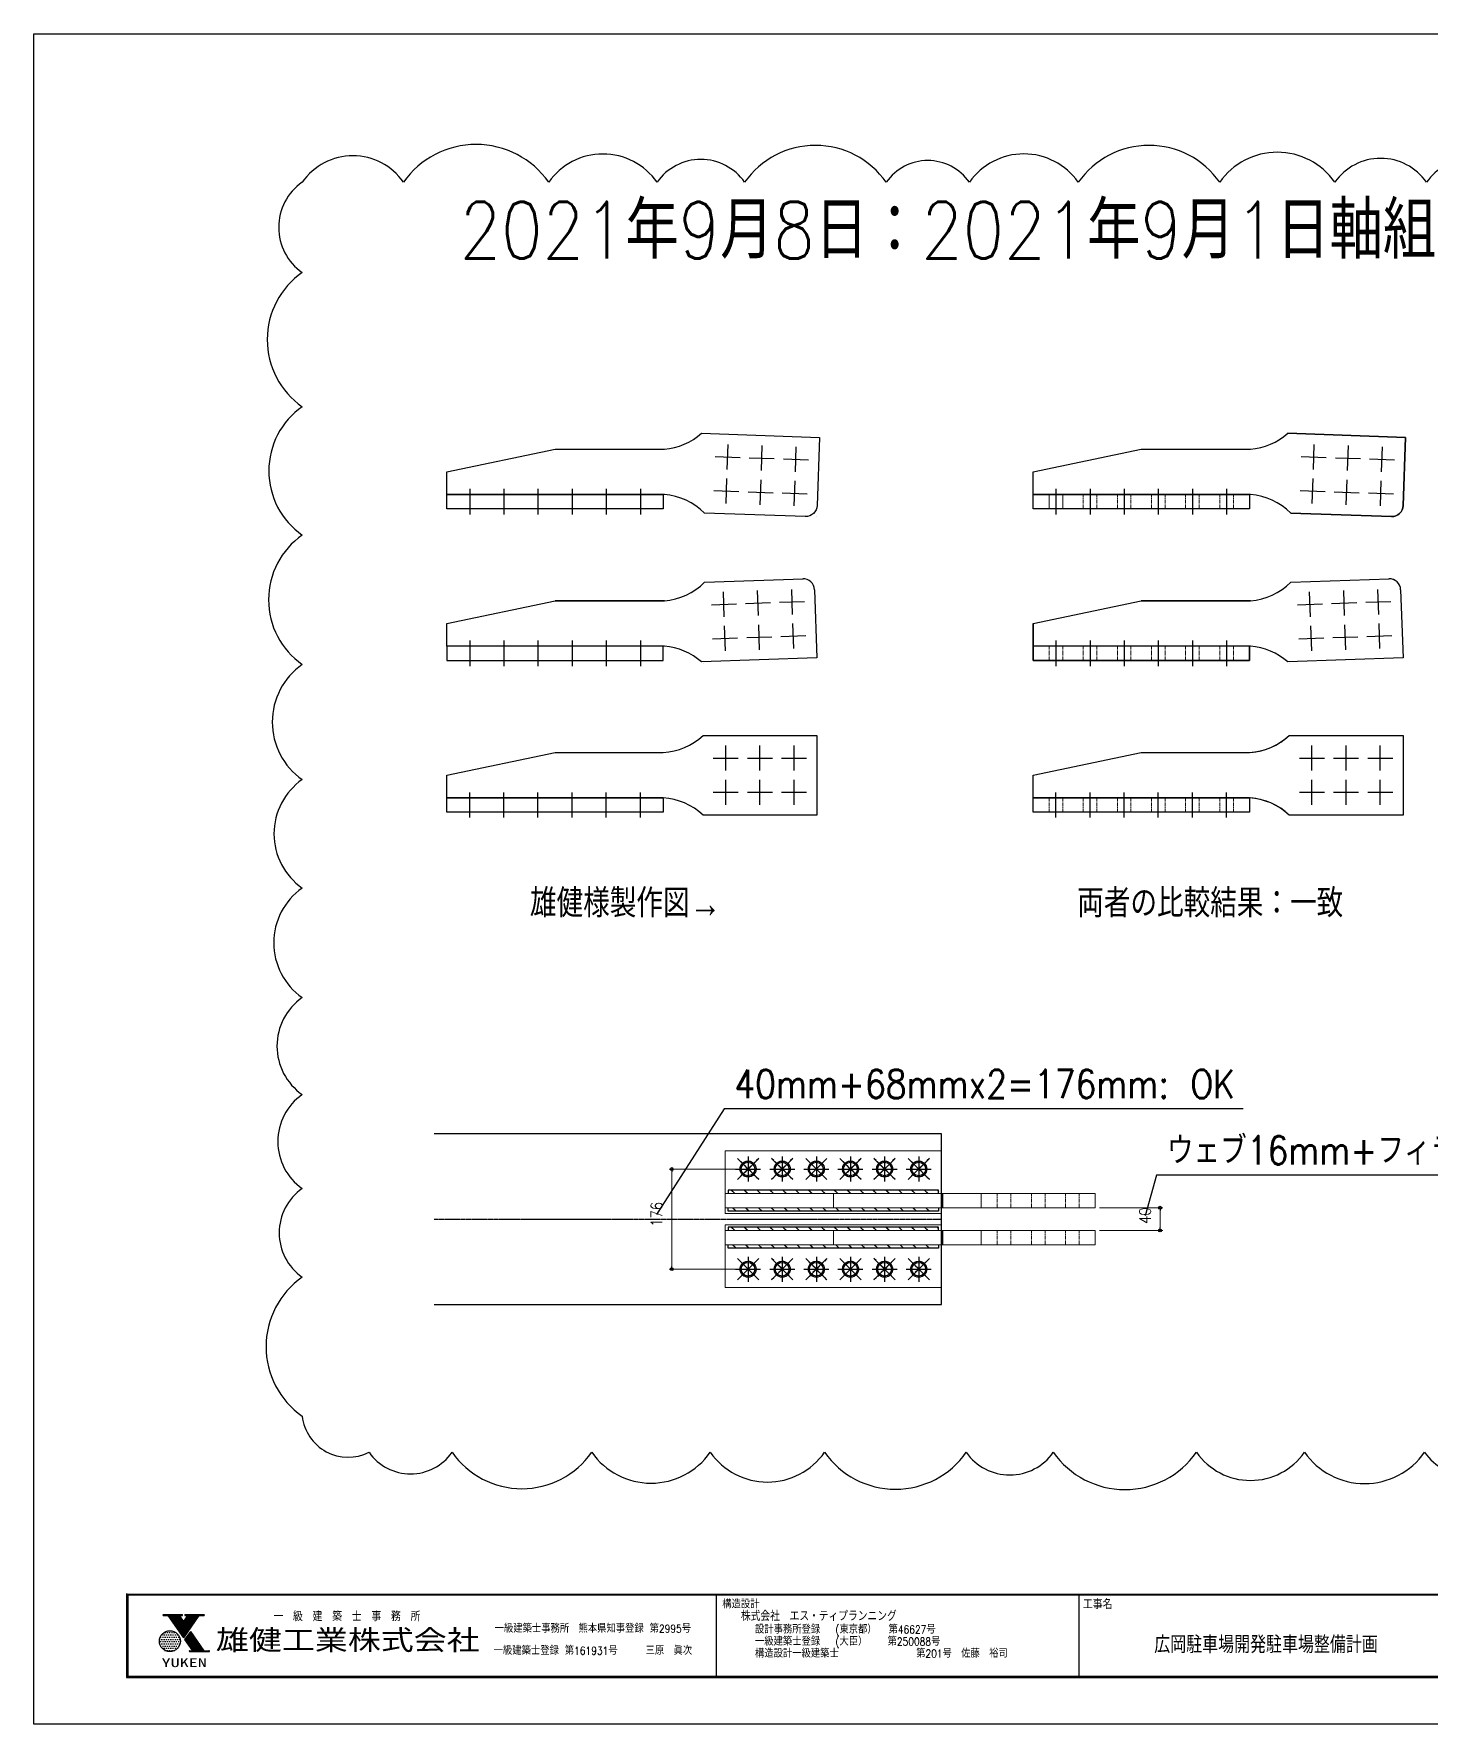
# Model space of a CAD drawing. Extents: x 89504 to 820828, y -112826 to 219894.
# Drawn here: x 806292 to 808746, y -104886 to -101916 of the extents above; entities that cross this region are included whole.
import ezdxf
from ezdxf.enums import TextEntityAlignment as Align

# ---------------------------------------------------------------- set-up
doc = ezdxf.new("R2010")
doc.units = 0
doc.header["$MEASUREMENT"] = 0
for name, pattern in [('CENTER', [2, 1.25, -0.25, 0.25, -0.25]), ('CENTER1', [10, 6.25, -1.25, 1.25, -1.25]), ('HIDDEN', [9.525, 6.35, -3.175])]:
    doc.linetypes.add(name, pattern=pattern)
doc.layers.get('0').update_dxf_attribs({"color": 3, "linetype": 'CONTINUOUS'})
doc.layers.get('Defpoints').update_dxf_attribs({"linetype": 'CONTINUOUS'})
for name, color, linetype in [('00_修正第五回', 2, 'CONTINUOUS'), ('00_修正第五回雲', 2, 'CONTINUOUS'), ('2D_HL_GLN', 6, 'CONTINUOUS'), ('2D_HL_KLN', 6, 'HIDDEN'), ('G_--_CLN', 1, 'HIDDEN'), ('G_--_GLN', 7, 'CONTINUOUS'), ('I図面枠', 211, 'CONTINUOUS'), ('ST_--_LIN', 1, 'CENTER'), ('waku$0$00_01雲', 2, 'CONTINUOUS'), ('waku$0$MOJI', 7, 'CONTINUOUS'), ('waku$0$ZATU', 3, 'CONTINUOUS'), ('waku$0$図面０-KIJUN', 7, 'CONTINUOUS'), ('WCS金物', 30, 'CONTINUOUS'), ('金物', 7, 'CONTINUOUS')]:
    doc.layers.add(name, color=color, linetype=linetype)
doc.layers.add('waku$0$DEF', color=161, linetype='CONTINUOUS', plot=False)
doc.styles.add('DRACAD', font='txt', dxfattribs={"width": 0.85, "bigfont": 'extfont2'})
doc.styles.add('KANJI', font='simplex.shx', dxfattribs={"width": 0.7, "bigfont": 'extfont2.shx'})
doc.styles.add('waku$0$DRACAD', font='txt', dxfattribs={"width": 0.85, "bigfont": 'extfont2'})
doc.styles.add('waku$0$MSGOTHIC', font='msgothic.ttc')
doc.dimstyles.new('S5', dxfattribs={"dimscale": 5, "dimtxt": 4, "dimasz": 1, "dimexe": 1, "dimexo": 1.5, "dimgap": 1, "dimtad": 1, "dimtxsty": 'KANJI', "dimblk": 'ORIGIN', "dimcen": 0, "dimclrd": 256, "dimclre": 256, "dimclrt": 256, "dimadec": 0, "dimazin": 0, "dimtfac": 1, "dimtmove": 2, "dimatfit": 2, "dimfxl": 1, "dimtolj": 2, "dimlwd": 5, "dimlwe": 5, "dimarcsym": 0})

# ---------------------------------------------------------------- blocks, each defined once
blk = doc.blocks.new('_ORIGIN')
at = {"color": 0, "linetype": 'ByBlock'}
blk.add_line((0, 0), (-1, 0), dxfattribs=at)
blk.add_circle((0, 0), 0.5, dxfattribs=at)
blk = doc.blocks.new('*D290')
at = {"layer": '00_修正第五回', "lineweight": 5, "transparency": 16777216}
for p, q in [((808164.8, -103979), (808276.3, -103979)), ((808271.3, -103984), (808271.3, -104014)), ((808164.8, -104019), (808276.3, -104019))]:
    blk.add_line(p, q, dxfattribs=at)
at = {"layer": 'Defpoints', "color": 0, "transparency": 16777216}
for p in [(808157.3, -103979), (808157.3, -104019), (808271.3, -104019)]:
    blk.add_point(p, dxfattribs=at)
at = {"layer": '00_修正第五回', "lineweight": 5, "transparency": 16777216, "xscale": 5, "yscale": 5, "zscale": 5}
for p, rotation in [((808271.3, -103979), 90), ((808271.3, -104019), 270)]:
    blk.add_blockref('_ORIGIN', p, dxfattribs=dict(at, rotation=rotation))
at = {"layer": '00_修正第五回', "transparency": 16777216, "insert": (808245, -103993), "char_height": 20, "attachment_point": 5, "rotation": 90, "style": 'DRACAD'}
blk.add_mtext('\\A2;40', dxfattribs=at)
blk = doc.blocks.new('*D291')
at = {"layer": '00_修正第五回', "lineweight": 5, "transparency": 16777216}
for p, q in [((807539.8, -103911), (807408.5, -103911)), ((807413.5, -103916), (807413.5, -104082)), ((807540, -104087), (807408.5, -104087))]:
    blk.add_line(p, q, dxfattribs=at)
at = {"layer": 'Defpoints', "color": 0, "transparency": 16777216}
for p in [(807547.3, -103911), (807413.5, -104087), (807547.5, -104087)]:
    blk.add_point(p, dxfattribs=at)
at = {"layer": '00_修正第五回', "lineweight": 5, "transparency": 16777216, "xscale": 5, "yscale": 5, "zscale": 5}
for p, rotation in [((807413.5, -103911), 90), ((807413.5, -104087), 270)]:
    blk.add_blockref('_ORIGIN', p, dxfattribs=dict(at, rotation=rotation))
at = {"layer": '00_修正第五回', "transparency": 16777216, "insert": (807386.7, -103990.6), "char_height": 20, "attachment_point": 5, "rotation": 90, "style": 'DRACAD'}
blk.add_mtext('\\A2;176', dxfattribs=at)
blk = doc.blocks.new('waku')
h = blk.add_hatch()
h.set_pattern_fill('DOTS', color=5, scale=99, style=0)
h.set_pattern_definition([(3e-15, (-76119.7, 398079.86), (78.58125, 157.1625), [0, -157.1625])])
h.paths.add_polyline_path([(-65802, -72299, 1), (-67274, -72299, 1)])
at = {"color": 5}
for p, q in [((-66962, -70498), (-66915, -70430)), ((-66893, -70498), (-66845, -70430)), ((-66824, -70498), (-66776, -70430)), ((-66755, -70498), (-66707, -70430)), ((-66686, -70498), (-66638, -70430)), ((-66639, -70531), (-66569, -70430)), ((-66605, -70580), (-66500, -70430)), ((-66570, -70630), (-66431, -70430)), ((-66536, -70679), (-66362, -70430)), ((-66501, -70728), (-66292, -70430)), ((-66467, -70778), (-66223, -70430)), ((-66432, -70827), (-66154, -70430)), ((-66397, -70876), (-66085, -70430)), ((-66363, -70926), (-66016, -70430)), ((-66328, -70975), (-65947, -70430)), ((-66294, -71025), (-65878, -70430)), ((-66259, -71074), (-65858, -70501)), ((-66225, -71123), (-65824, -70551)), ((-66190, -71173), (-65789, -70600)), ((-66155, -71222), (-65754, -70649)), ((-66121, -71271), (-65720, -70699)), ((-66086, -71321), (-65685, -70748)), ((-66052, -71370), (-65651, -70797)), ((-66017, -71420), (-65616, -70847)), ((-65983, -71469), (-65582, -70896)), ((-65948, -71518), (-65186, -70430)), ((-65913, -71568), (-65117, -70430)), ((-65879, -71617), (-65048, -70430)), ((-65856, -70498), (-65808, -70430)), ((-65844, -71666), (-64979, -70430)), ((-65810, -71716), (-64910, -70430)), ((-65787, -70498), (-65739, -70430)), ((-65775, -71765), (-64840, -70430)), ((-65741, -71815), (-64771, -70430)), ((-65718, -70498), (-65670, -70430)), ((-65706, -71864), (-64702, -70430)), ((-65671, -71913), (-64633, -70430)), ((-65637, -71963), (-64564, -70430)), ((-65602, -72012), (-64495, -70430)), ((-65441, -70498), (-65394, -70430)), ((-65372, -70498), (-65324, -70430)), ((-65303, -70498), (-65255, -70430)), ((-64473, -70498), (-64426, -70430)), ((-64404, -70498), (-64356, -70430)), ((-64335, -70498), (-64287, -70430)), ((-64266, -70498), (-64218, -70430)), ((-64197, -70498), (-64149, -70430)), ((-65444, -72238), (-65041, -71661)), ((-65410, -72287), (-65006, -71711)), ((-65375, -72336), (-64971, -71760)), ((-65341, -72386), (-64937, -71809)), ((-65306, -72435), (-64902, -71859)), ((-65271, -72485), (-64868, -71908)), ((-65237, -72534), (-64833, -71957)), ((-65202, -72583), (-64799, -72007)), ((-65168, -72633), (-64764, -72056)), ((-65133, -72682), (-64729, -72106)), ((-65099, -72731), (-64695, -72155)), ((-65064, -72781), (-64660, -72204)), ((-65029, -72830), (-64626, -72254)), ((-64995, -72880), (-64591, -72303)), ((-64966, -73035), (-64522, -72402)), ((-64960, -72929), (-64557, -72352)), ((-64897, -73035), (-64487, -72451)), ((-65167, -73026), (-65126, -72968)), ((-65104, -73035), (-65056, -72968)), ((-65035, -73035), (-64987, -72968)), ((-64827, -73035), (-64453, -72501)), ((-64758, -73035), (-64418, -72550)), ((-64689, -73035), (-64384, -72599)), ((-64620, -73035), (-64349, -72649)), ((-64551, -73035), (-64315, -72698)), ((-64482, -73035), (-64280, -72747)), ((-64413, -73035), (-64245, -72797)), ((-64343, -73035), (-64211, -72846)), ((-64274, -73035), (-64176, -72896)), ((-64205, -73035), (-64142, -72945)), ((-64136, -73035), (-64088, -72968)), ((-64067, -73035), (-64019, -72968)), ((-63998, -73035), (-63950, -72968)), ((-63929, -73035), (-63881, -72968)), ((-63859, -73035), (-63812, -72968))]:
    blk.add_line(p, q, dxfattribs=at)
at = {"layer": 'waku$0$DEF'}
blk.add_lwpolyline([(-76102, 40666), (92098, 40666), (92098, -78134), (-76102, -78134)], close=True, dxfattribs=at)
at = {"layer": 'waku$0$ZATU', "color": 5}
for p, q in [((-69585, -68954), (-69585, -74854)), ((-69538, -69001), (85614, -69001)), ((-69538, -69001), (-69538, -74806)), ((-69490, -69048), (85566, -69048)), ((-69490, -69048), (-69490, -74759)), ((-28130, -69048), (-28130, -74759)), ((-2644, -69048), (-2644, -74759)), ((22842, -69048), (22842, -74759)), ((49272, -69048), (49272, -74759)), ((57768, -69048), (57768, -74759)), ((67018, -69048), (67018, -74759)), ((76269, -69048), (76269, -74759)), ((85566, -69048), (85566, -74759)), ((85614, -69001), (85614, -74806)), ((85661, -68954), (85661, -74854)), ((-66994, -70430), (-65674, -70430)), ((-66994, -70498), (-66662, -70498)), ((-65568, -72061), (-66662, -70498)), ((-65568, -70916), (-65860, -70498)), ((-65860, -70498), (-65674, -70498)), ((-65568, -72061), (-64473, -70498)), ((-65568, -70916), (-65275, -70498)), ((-65461, -70430), (-64142, -70430)), ((-65461, -70498), (-65275, -70498)), ((-64473, -70498), (-64142, -70498)), ((-65479, -72188), (-65075, -71612)), ((-64933, -72968), (-65479, -72188)), ((-64126, -72968), (-65075, -71612)), ((57768, -71880), (85566, -71880)), ((-65143, -72968), (-64933, -72968)), ((-65143, -73035), (-63789, -73035)), ((-64126, -72968), (-63789, -72968)), ((-69538, -74806), (85614, -74806)), ((-69490, -74759), (85566, -74759)), ((-69585, -74854), (85661, -74854))]:
    blk.add_line(p, q, dxfattribs=at)
blk.add_circle((-66538, -72299), 736, dxfattribs=at)
for centre, start, end in [((-66994, -70464), 90, 270), ((-65674, -70464), 270, 90), ((-65461, -70464), 90, 270), ((-64142, -70464), 270, 90), ((-65143, -73002), 90, 270), ((-63789, -73002), 270, 90)]:
    blk.add_arc(centre, 34, start, end, dxfattribs=at)
at = {"layer": 'waku$0$00_01雲', "linetype": 'Continuous', "style": 'waku$0$DRACAD', "width": 0.85}
blk.add_text('2021年9月14日', height=1200, dxfattribs=at).set_placement((79533, 38370), align=Align.MIDDLE_CENTER)
at = {"layer": 'waku$0$MOJI'}
for s, height, style, width, p in [('一\u3000級\u3000建\u3000築\u3000士\u3000事\u3000務\u3000所', 600.04, 'waku$0$DRACAD', 0.85, (-54096, -70507)), ('一級建築士事務所\u3000熊本県知事登録 第2995号', 550.04, 'waku$0$DRACAD', 0.85, (-36807, -71346)), ('雄健工業株式会社', 1415.9, 'waku$0$MSGOTHIC', 1.2, (-54034, -72186)), ('広岡駐車場開発駐車場整備計画', 1200.08, 'waku$0$DRACAD', 0.85, (10506, -72478)), ('YUKEN', 623, 'waku$0$MSGOTHIC', 1.5, (-65533, -73814)), ('一級建築士登録 第161931号\u3000\u3000\u3000三原\u3000眞次', 550.04, 'waku$0$DRACAD', 0.85, (-36805, -72903)), ('20.08.07', 800.1, 'waku$0$DRACAD', 0.85, (62673, -73506))]:
    blk.add_text(s, height=height, dxfattribs=dict(at, style=style, width=width)).set_placement(p, align=Align.MIDDLE)
at = {"layer": 'waku$0$ZATU', "color": 5, "style": 'waku$0$DRACAD', "width": 0.85}
for s, p in [('工事名', (-2361, -70040)), ('図面名称', (23125, -70040)), ('SCALE', (49556, -70040)), ('発行', (58051, -70040)), ('設計', (67301, -70040)), ('確認', (76552, -70040)), ('作成', (58051, -72871)), ('製図', (67301, -72871)), ('FILE No.', (76552, -72871))]:
    blk.add_text(s, height=707.9, dxfattribs=at).set_placement(p)
at = {"layer": 'waku$0$図面０-KIJUN', "linetype": 'Continuous', "style": 'waku$0$DRACAD', "width": 0.85}
for s, height, p in [(' 構造設計', 550, (-28130, -69978)), ('   株式会社\u3000エス・ティプランニング', 700, (-28130, -70881)), ('      設計事務所登録 \u3000(東京都）  第46627号', 550, (-28130, -71755)), ('      一級建築士登録\u3000 (大臣）   第250088号', 550, (-28130, -72600)), ('      構造設計一級建築士            第201号\u3000佐藤\u3000裕司', 550, (-28130, -73445))]:
    blk.add_text(s, height=height, dxfattribs=at).set_placement(p)

msp = doc.modelspace()

# ---------------------------------------------------------------- hatches: boundary and pattern name
at = {"layer": '金物', "ltscale": 6}
h = msp.add_hatch(dxfattribs=at)
h.set_pattern_fill('JIS_LC_20', color=256, scale=0.8, angle=90)
h.set_pattern_definition([(135, (805602.266, -107032.989), (-11.31371, -11.31371), []), (135, (805602.266, -107032.669), (-11.31371, -11.31371), [])])
h.paths.add_polyline_path([(807690.26596, -103953.98861), (807512.26596, -103953.98861), (807512.26596, -103947.98861), (807690.26596, -103947.98861)])
h.paths.add_polyline_path([(807873.26596, -103953.98861), (807690.26596, -103953.98861), (807690.26596, -103947.98861), (807873.26596, -103947.98861)])
h.paths.add_polyline_path([(807882.26596, -103953.98861), (807873.26596, -103953.98861), (807873.26596, -103947.98861), (807882.26596, -103947.98861)])
h = msp.add_hatch(dxfattribs=at)
h.set_pattern_fill('JIS_LC_20', color=256, scale=0.8, angle=90)
h.set_pattern_definition([(135, (805602.266, -107038.989), (-11.31371, -11.31371), []), (135, (805602.266, -107038.669), (-11.31371, -11.31371), [])])
h.paths.add_polyline_path([(807690.26596, -103978.98861), (807512.26596, -103978.98861), (807512.26596, -103984.98861), (807690.26596, -103984.98861)])
h.paths.add_polyline_path([(807873.26596, -103978.98861), (807690.26596, -103978.98861), (807690.26596, -103984.98861), (807873.26596, -103984.98861)])
h.paths.add_polyline_path([(807882.26596, -103978.98861), (807873.26596, -103978.98861), (807873.26596, -103984.98861), (807882.26596, -103984.98861)])
h = msp.add_hatch(dxfattribs=at)
h.set_pattern_fill('JIS_LC_20', color=256, scale=0.8, angle=90)
h.set_pattern_definition([(135, (805602.264, -107097.987), (-11.31371, -11.31371), []), (135, (805602.264, -107097.667), (-11.31371, -11.31371), [])])
h.paths.add_polyline_path([(807690.26396, -104018.98661), (807512.26396, -104018.98661), (807512.26396, -104012.98661), (807690.26396, -104012.98661)])
h.paths.add_polyline_path([(807873.26396, -104018.98661), (807690.26396, -104018.98661), (807690.26396, -104012.98661), (807873.26396, -104012.98661)])
h.paths.add_polyline_path([(807882.26396, -104018.98661), (807873.26396, -104018.98661), (807873.26396, -104012.98661), (807882.26396, -104012.98661)])
h = msp.add_hatch(dxfattribs=at)
h.set_pattern_fill('JIS_LC_20', color=256, scale=0.8, angle=90)
h.set_pattern_definition([(135, (805602.264, -107103.987), (-11.31371, -11.31371), []), (135, (805602.264, -107103.667), (-11.31371, -11.31371), [])])
h.paths.add_polyline_path([(807690.26396, -104043.98661), (807512.26396, -104043.98661), (807512.26396, -104049.98661), (807690.26396, -104049.98661)])
h.paths.add_polyline_path([(807873.26396, -104043.98661), (807690.26396, -104043.98661), (807690.26396, -104049.98661), (807873.26396, -104049.98661)])
h.paths.add_polyline_path([(807882.26396, -104043.98661), (807873.26396, -104043.98661), (807873.26396, -104049.98661), (807882.26396, -104049.98661)])

# ---------------------------------------------------------------- linework, layer by layer
at = {"layer": '00_修正第五回'}
for p, q in [((808702.814, -102625.42971), (808495.79857, -102618.20057)), ((808540.74769, -102681.80802), (808542.28329, -102637.83482)), ((808600.71114, -102683.90199), (808602.24674, -102639.92879)), ((808660.67459, -102685.99596), (808662.21019, -102642.02276)), ((808698.62606, -102745.35661), (808702.814, -102625.42971)), ((808702.814, -102625.42971), (808702.814, -102625.42971)), ((808048.26704, -102685.92461), (808238.26704, -102645.92461)), ((808048.26704, -102685.92461), (808238.26704, -102645.92461)), ((808238.26704, -102645.92461), (808238.26704, -102645.92461)), ((808238.26704, -102645.92461), (808430.26704, -102645.92461)), ((808519.52889, -102659.05362), (808563.50209, -102660.58922)), ((808579.49234, -102661.14759), (808623.46553, -102662.68319)), ((808639.45579, -102663.24156), (808683.42898, -102664.77716)), ((808048.26704, -102750.92461), (808048.26704, -102685.92461)), ((808048.26704, -102685.92461), (808048.26704, -102685.92461)), ((808538.65372, -102741.77147), (808540.18932, -102697.79827)), ((808598.61717, -102743.86544), (808600.15277, -102699.89224)), ((808658.58062, -102745.95941), (808660.11622, -102701.98621)), ((808430.26704, -102725.92461), (808048.26704, -102725.92461)), ((808048.26704, -102725.92461), (808048.26704, -102725.92461)), ((808428.26704, -102725.92461), (808428.26704, -102725.92461)), ((808428.26704, -102725.92461), (808428.26704, -102750.92461)), ((808517.43492, -102719.01707), (808561.40812, -102720.55267)), ((808577.39837, -102721.11104), (808621.37156, -102722.64664)), ((808637.36182, -102723.20501), (808681.33501, -102724.74061)), ((808428.26704, -102750.92461), (808048.26704, -102750.92461)), ((808048.26704, -102750.92461), (808048.26704, -102750.92461)), ((808428.26704, -102750.92461), (808428.26704, -102750.92461)), ((808428.26704, -102750.92461), (808428.26704, -102750.92461)), ((808500.84997, -102758.4623), (808677.94025, -102764.64643)), ((808500.93073, -102879.87573), (808674.10131, -102873.8407)), ((808674.10131, -102873.8407), (808674.10131, -102873.8407)), ((808535.65238, -102940.70105), (808534.11678, -102896.72785)), ((808595.61583, -102938.60708), (808594.08023, -102894.63388)), ((808655.57928, -102936.51311), (808654.04368, -102892.53991)), ((808694.08913, -102893.14271), (808698.27706, -103013.06961)), ((808048.26704, -102952.49552), (808238.26704, -102912.49552)), ((808048.26704, -102952.49552), (808238.26704, -102912.49552)), ((808048.26704, -102952.49552), (808238.26704, -102912.49552)), ((808048.26704, -102952.49552), (808238.26704, -102912.49552)), ((808238.26704, -102912.49552), (808238.26704, -102912.49552)), ((808238.26704, -102912.49552), (808430.26704, -102912.49552)), ((808238.26704, -102912.49552), (808238.26704, -102912.49552)), ((808238.26704, -102912.49552), (808430.26704, -102912.49552)), ((808238.26704, -102912.49552), (808238.26704, -102912.49552)), ((808238.26704, -102912.49552), (808430.26704, -102912.49552)), ((808512.89798, -102919.48225), (808556.87118, -102917.94665)), ((808572.86143, -102917.38828), (808616.83463, -102915.85268)), ((808632.82488, -102915.29431), (808676.79808, -102913.75871)), ((808048.26704, -102952.49552), (808048.26704, -103017.49552)), ((808048.26704, -103017.49552), (808048.26704, -102952.49552)), ((808048.26704, -102952.49552), (808048.26704, -102952.49552)), ((808048.26704, -102952.49552), (808048.26704, -102952.49552)), ((808048.26704, -102952.49552), (808048.26704, -103017.49552)), ((808537.74635, -103000.66449), (808536.21075, -102956.6913)), ((808597.7098, -102998.57052), (808596.1742, -102954.59733)), ((808657.67325, -102996.47656), (808656.13765, -102952.50336)), ((808430.26704, -102992.49552), (808048.26704, -102992.49552)), ((808430.26704, -102992.49552), (808048.26704, -102992.49552)), ((808048.26704, -102992.49552), (808048.26704, -102992.49552)), ((808430.26704, -102992.49552), (808048.26704, -102992.49552)), ((808048.26704, -102992.49552), (808048.26704, -102992.49552)), ((808049.57647, -102977.26558), (808049.57647, -102977.26558)), ((808428.26704, -102992.49552), (808428.26704, -103017.49552)), ((808428.26704, -102992.49552), (808428.26704, -102992.49552)), ((808428.26704, -102992.49552), (808428.26704, -103017.49552)), ((808428.26704, -102992.49552), (808428.26704, -103017.49552)), ((808514.99195, -102979.4457), (808558.96515, -102977.9101)), ((808574.9554, -102977.35173), (808618.9286, -102975.81613)), ((808634.91885, -102975.25776), (808678.89205, -102973.72216)), ((808428.26704, -103017.49552), (808048.26704, -103017.49552)), ((808428.26704, -103017.49552), (808048.26704, -103017.49552)), ((808048.26704, -103017.49552), (808048.26704, -103017.49552)), ((808428.26704, -103017.49552), (808048.26704, -103017.49552)), ((808048.26704, -103017.49552), (808048.26704, -103017.49552)), ((808048.57317, -103002.24544), (808048.57317, -103002.24544)), ((808428.26704, -103017.49552), (808428.26704, -103017.49552)), ((808428.26704, -103017.49552), (808428.26704, -103017.49552)), ((808428.26704, -103017.49552), (808428.26704, -103017.49552)), ((808428.26704, -103017.49552), (808428.26704, -103017.49552)), ((808428.26704, -103017.49552), (808428.26704, -103017.49552)), ((808698.27706, -103013.06961), (808495.7132, -103020.1433)), ((808498.26704, -103022.49552), (808498.26704, -103022.49552)), ((808698.25019, -103011.65591), (808698.25019, -103011.65591)), ((808698.27706, -103013.06961), (808698.27706, -103013.06961)), ((808538.26704, -103211.06644), (808538.26704, -103167.06644)), ((808598.26704, -103211.06644), (808598.26704, -103167.06644)), ((808658.26704, -103211.06644), (808658.26704, -103167.06644)), ((808048.26704, -103219.06644), (808238.26704, -103179.06644)), ((808516.26704, -103189.06644), (808560.26704, -103189.06644)), ((808576.26704, -103189.06644), (808620.26704, -103189.06644)), ((808636.26704, -103189.06644), (808680.26704, -103189.06644)), ((808538.26704, -103271.06644), (808538.26704, -103227.06644)), ((808598.26704, -103271.06644), (808598.26704, -103227.06644)), ((808658.26704, -103271.06644), (808658.26704, -103227.06644)), ((808516.26704, -103249.06644), (808560.26704, -103249.06644)), ((808576.26704, -103249.06644), (808620.26704, -103249.06644)), ((808636.26704, -103249.06644), (808680.26704, -103249.06644)), ((807505.21691, -103804.96173), (807386.69083, -103990.61735)), ((808417.49983, -103804.96173), (807505.21691, -103804.96173)), ((808265.16535, -103921.53222), (808245.04555, -103992.95039)), ((809456.09303, -103921.53222), (808265.16535, -103921.53222))]:
    msp.add_line(p, q, dxfattribs=at)
at = {"layer": '00_修正第五回', "lineweight": 18}
for p, q in [((808430.26704, -102645.92461), (808238.26704, -102645.92461)), ((808048.26704, -102685.92461), (808048.26704, -102725.92461)), ((808048.26704, -102725.92461), (808048.26704, -102750.92461)), ((808430.26704, -102725.92461), (808048.26704, -102725.92461)), ((808076.26704, -102750.92461), (808076.26704, -102725.92461)), ((808100.26704, -102750.92461), (808100.26704, -102725.92461)), ((808428.26704, -102750.92461), (808428.26704, -102725.92461)), ((808048.26704, -102750.92461), (808428.26704, -102750.92461)), ((808430.26704, -102912.49552), (808238.26704, -102912.49552)), ((808048.26704, -102952.49552), (808048.26704, -102992.49552)), ((808048.26704, -102992.49552), (808048.26704, -103017.49552)), ((808430.26704, -102992.49552), (808048.26704, -102992.49552)), ((808428.26704, -103017.49552), (808428.26704, -102992.49552)), ((808048.26704, -103017.49552), (808428.26704, -103017.49552)), ((808698.26704, -103149.06644), (808498.26704, -103149.06644)), ((808698.26704, -103289.06644), (808698.26704, -103149.06644)), ((808430.26704, -103179.06644), (808238.26704, -103179.06644)), ((808048.26704, -103219.06644), (808048.26704, -103259.06644)), ((808048.26704, -103259.06644), (808048.26704, -103284.06644)), ((808430.26704, -103259.06644), (808048.26704, -103259.06644)), ((808428.26704, -103284.06644), (808428.26704, -103259.06644)), ((808048.26704, -103284.06644), (808428.26704, -103284.06644)), ((808698.26704, -103289.06644), (808498.26704, -103289.06644))]:
    msp.add_line(p, q, dxfattribs=at)
at = {"layer": '00_修正第五回', "linetype": 'CENTER1', "lineweight": 18}
for p, q in [((808136.26704, -102750.92461), (808136.26704, -102725.92461)), ((808160.26704, -102750.92461), (808160.26704, -102725.92461)), ((808196.26704, -102750.92461), (808196.26704, -102725.92461)), ((808220.26704, -102750.92461), (808220.26704, -102725.92461)), ((808256.26704, -102750.92461), (808256.26704, -102725.92461)), ((808280.26704, -102750.92461), (808280.26704, -102725.92461)), ((808316.26704, -102750.92461), (808316.26704, -102725.92461)), ((808340.26704, -102750.92461), (808340.26704, -102725.92461)), ((808376.26704, -102750.92461), (808376.26704, -102725.92461)), ((808400.26704, -102750.92461), (808400.26704, -102725.92461)), ((808076.26704, -103017.49552), (808076.26704, -102992.49552)), ((808100.26704, -103017.49552), (808100.26704, -102992.49552)), ((808136.26704, -103017.49552), (808136.26704, -102992.49552)), ((808160.26704, -103017.49552), (808160.26704, -102992.49552)), ((808196.26704, -103017.49552), (808196.26704, -102992.49552)), ((808220.26704, -103017.49552), (808220.26704, -102992.49552)), ((808256.26704, -103017.49552), (808256.26704, -102992.49552)), ((808280.26704, -103017.49552), (808280.26704, -102992.49552)), ((808316.26704, -103017.49552), (808316.26704, -102992.49552)), ((808340.26704, -103017.49552), (808340.26704, -102992.49552)), ((808376.26704, -103017.49552), (808376.26704, -102992.49552)), ((808400.26704, -103017.49552), (808400.26704, -102992.49552)), ((808076.26704, -103284.06644), (808076.26704, -103259.06644)), ((808100.26704, -103284.06644), (808100.26704, -103259.06644)), ((808136.26704, -103284.06644), (808136.26704, -103259.06644)), ((808160.26704, -103284.06644), (808160.26704, -103259.06644)), ((808196.26704, -103284.06644), (808196.26704, -103259.06644)), ((808220.26704, -103284.06644), (808220.26704, -103259.06644)), ((808256.26704, -103284.06644), (808256.26704, -103259.06644)), ((808280.26704, -103284.06644), (808280.26704, -103259.06644)), ((808316.26704, -103284.06644), (808316.26704, -103259.06644)), ((808340.26704, -103284.06644), (808340.26704, -103259.06644)), ((808376.26704, -103284.06644), (808376.26704, -103259.06644)), ((808400.26704, -103284.06644), (808400.26704, -103259.06644))]:
    msp.add_line(p, q, dxfattribs=at)
at = {"layer": '00_修正第五回'}
msp.add_lwpolyline([(808888.51641, -102177.17873, 0.52056705), (808739.59422, -102177.17873, 0.52056705), (808578.48904, -102177.17873, 0.52056705), (808376.17981, -102177.17873, 0.52056705), (808127.66962, -102177.17873, 0.52056705), (807936.3674, -102177.17873, 0.52056705), (807790.10235, -102177.17873, 0.52056705), (807541.39685, -102177.17873, 0.52056705), (807387.47369, -102177.17873, 0.52056705), (807197.02599, -102177.17873, 0.52056705), (806942.02553, -102177.17873, 0.52056705), (806763.96185, -102177.17873, 0.52056705), (806763.96185, -102335.74477, 0.52056705), (806763.96185, -102571.60402, 0.52056705), (806763.96185, -102797.14801, 0.52056705), (806763.96185, -103024.55974, 0.52056705), (806763.96185, -103226.74283, 0.52056705), (806763.96185, -103417.32075, 0.52056705), (806763.96185, -103609.71757, 0.52056705), (806763.96185, -103780.22245, 0.52056705), (806763.96185, -103945.33165, 0.52056705), (806763.96185, -104100.96384, 0.52056705), (806763.96185, -104345.30317, 0.52056705), (806881.44767, -104408.73107, 0.52056705), (807027.30987, -104408.73107, 0.52056705), (807272.72345, -104408.73107, 0.52056705), (807481.03873, -104408.73107, 0.52056705), (807681.8139, -104408.73107, 0.52056705), (807930.88563, -104408.73107, 0.52056705), (808083.75894, -104408.73107, 0.52056705), (808335.3576, -104408.73107, 0.52056705), (808525.17459, -104408.73107, 0.52056705), (808736.16736, -104408.73107, 0.52056705), (808892.45061, -104408.73107, 0.52056705)], format="xyb", dxfattribs=at)
at = {"layer": '00_修正第五回', "ltscale": 2}
for centre, start, end in [((808422.47712, -102536.20078), 274.06094121, 311.80201103), ((808422.47712, -102835.64843), 44.56291361, 85.93905879), ((808422.47712, -102802.7717), 274.06094121, 315.4970715), ((808422.47712, -103102.21934), 48.25761527, 85.93905879), ((808422.47712, -103069.34261), 274.06094121, 313.55094581), ((808422.47712, -103368.79026), 46.44905419, 85.93905879)]:
    msp.add_arc(centre, 110, start, end, dxfattribs=at)
at = {"layer": '00_修正第五回', "linetype": 'Continuous'}
msp.add_arc((808678.63824, -102744.65862), 20, 268, 358, dxfattribs=at)
at = {"layer": '00_修正第五回'}
msp.add_arc((808674.10131, -102893.8407), 20, 2, 92, dxfattribs=at)
at = {"layer": '2D_HL_GLN'}
for p, q in [((807547.46036, -103888.98861), (807547.46036, -103932.98861)), ((807607.42148, -103888.98861), (807607.42148, -103932.98861)), ((807667.3826, -103888.98861), (807667.3826, -103932.98861)), ((807727.34372, -103888.98861), (807727.34372, -103932.98861)), ((807787.30484, -103888.98861), (807787.30484, -103932.98861)), ((807847.26596, -103888.98861), (807847.26596, -103932.98861)), ((807525.46036, -103910.98861), (807569.46036, -103910.98861)), ((807566.12636, -103929.65461), (807528.79036, -103892.31861)), ((807566.12836, -103892.32061), (807528.79236, -103929.65661)), ((807585.42148, -103910.98861), (807629.42148, -103910.98861)), ((807626.08748, -103929.65461), (807588.75148, -103892.31861)), ((807626.08948, -103892.32061), (807588.75348, -103929.65661)), ((807645.3826, -103910.98861), (807689.3826, -103910.98861)), ((807686.0486, -103929.65461), (807648.7126, -103892.31861)), ((807686.0506, -103892.32061), (807648.7146, -103929.65661)), ((807705.34372, -103910.98861), (807749.34372, -103910.98861)), ((807746.00972, -103929.65461), (807708.67372, -103892.31861)), ((807746.01172, -103892.32061), (807708.67572, -103929.65661)), ((807765.30484, -103910.98861), (807809.30484, -103910.98861)), ((807805.97084, -103929.65461), (807768.63484, -103892.31861)), ((807805.97284, -103892.32061), (807768.63684, -103929.65661)), ((807825.26596, -103910.98861), (807869.26596, -103910.98861)), ((807865.93196, -103929.65461), (807828.59596, -103892.31861)), ((807865.93396, -103892.32061), (807828.59796, -103929.65661)), ((807566.12636, -104105.65461), (807528.79036, -104068.31861)), ((807566.12836, -104068.32061), (807528.79236, -104105.65661)), ((807547.46036, -104064.98861), (807547.46036, -104108.98861)), ((807626.08748, -104105.65461), (807588.75148, -104068.31861)), ((807626.08948, -104068.32061), (807588.75348, -104105.65661)), ((807607.42148, -104064.98861), (807607.42148, -104108.98861)), ((807686.0486, -104105.65461), (807648.7126, -104068.31861)), ((807686.0506, -104068.32061), (807648.7146, -104105.65661)), ((807667.3826, -104064.98861), (807667.3826, -104108.98861)), ((807746.00972, -104105.65461), (807708.67372, -104068.31861)), ((807746.01172, -104068.32061), (807708.67572, -104105.65661)), ((807727.34372, -104064.98861), (807727.34372, -104108.98861)), ((807805.97084, -104105.65461), (807768.63484, -104068.31861)), ((807805.97284, -104068.32061), (807768.63684, -104105.65661)), ((807787.30484, -104064.98861), (807787.30484, -104108.98861)), ((807865.93196, -104105.65461), (807828.59596, -104068.31861)), ((807865.93396, -104068.32061), (807828.59796, -104105.65661)), ((807847.26596, -104064.98861), (807847.26596, -104108.98861)), ((807525.46036, -104086.98861), (807569.46036, -104086.98861)), ((807585.42148, -104086.98861), (807629.42148, -104086.98861)), ((807645.3826, -104086.98861), (807689.3826, -104086.98861)), ((807705.34372, -104086.98861), (807749.34372, -104086.98861)), ((807765.30484, -104086.98861), (807809.30484, -104086.98861)), ((807825.26596, -104086.98861), (807869.26596, -104086.98861))]:
    msp.add_line(p, q, dxfattribs=at)
for centre in [(807547.46036, -103910.98861), (807607.42148, -103910.98861), (807667.3826, -103910.98861), (807727.34372, -103910.98861), (807787.30484, -103910.98861), (807847.26596, -103910.98861), (807547.46036, -104086.98861), (807607.42148, -104086.98861), (807667.3826, -104086.98861), (807727.34372, -104086.98861), (807787.30484, -104086.98861), (807847.26596, -104086.98861)]:
    msp.add_circle(centre, 14, dxfattribs=at)
at = {"layer": '2D_HL_KLN'}
for p, q in [((807547.46036, -103888.98861), (807547.46036, -103932.98861)), ((807607.42148, -103888.98861), (807607.42148, -103932.98861)), ((807667.3826, -103888.98861), (807667.3826, -103932.98861)), ((807727.34372, -103888.98861), (807727.34372, -103932.98861)), ((807787.30484, -103888.98861), (807787.30484, -103932.98861)), ((807847.26596, -103888.98861), (807847.26596, -103932.98861)), ((807525.46036, -103910.98861), (807569.46036, -103910.98861)), ((807566.12636, -103929.65461), (807528.79036, -103892.31861)), ((807566.12836, -103892.32061), (807528.79236, -103929.65661)), ((807585.42148, -103910.98861), (807629.42148, -103910.98861)), ((807626.08748, -103929.65461), (807588.75148, -103892.31861)), ((807626.08948, -103892.32061), (807588.75348, -103929.65661)), ((807645.3826, -103910.98861), (807689.3826, -103910.98861)), ((807686.0486, -103929.65461), (807648.7126, -103892.31861)), ((807686.0506, -103892.32061), (807648.7146, -103929.65661)), ((807705.34372, -103910.98861), (807749.34372, -103910.98861)), ((807746.00972, -103929.65461), (807708.67372, -103892.31861)), ((807746.01172, -103892.32061), (807708.67572, -103929.65661)), ((807765.30484, -103910.98861), (807809.30484, -103910.98861)), ((807805.97084, -103929.65461), (807768.63484, -103892.31861)), ((807805.97284, -103892.32061), (807768.63684, -103929.65661)), ((807825.26596, -103910.98861), (807869.26596, -103910.98861)), ((807865.93196, -103929.65461), (807828.59596, -103892.31861)), ((807865.93396, -103892.32061), (807828.59796, -103929.65661)), ((807566.12636, -104105.65461), (807528.79036, -104068.31861)), ((807566.12836, -104068.32061), (807528.79236, -104105.65661)), ((807547.46036, -104064.98861), (807547.46036, -104108.98861)), ((807626.08748, -104105.65461), (807588.75148, -104068.31861)), ((807626.08948, -104068.32061), (807588.75348, -104105.65661)), ((807607.42148, -104064.98861), (807607.42148, -104108.98861)), ((807686.0486, -104105.65461), (807648.7126, -104068.31861)), ((807686.0506, -104068.32061), (807648.7146, -104105.65661)), ((807667.3826, -104064.98861), (807667.3826, -104108.98861)), ((807746.00972, -104105.65461), (807708.67372, -104068.31861)), ((807746.01172, -104068.32061), (807708.67572, -104105.65661)), ((807727.34372, -104064.98861), (807727.34372, -104108.98861)), ((807805.97084, -104105.65461), (807768.63484, -104068.31861)), ((807805.97284, -104068.32061), (807768.63684, -104105.65661)), ((807787.30484, -104064.98861), (807787.30484, -104108.98861)), ((807865.93196, -104105.65461), (807828.59596, -104068.31861)), ((807865.93396, -104068.32061), (807828.59796, -104105.65661)), ((807847.26596, -104064.98861), (807847.26596, -104108.98861)), ((807525.46036, -104086.98861), (807569.46036, -104086.98861)), ((807585.42148, -104086.98861), (807629.42148, -104086.98861)), ((807645.3826, -104086.98861), (807689.3826, -104086.98861)), ((807705.34372, -104086.98861), (807749.34372, -104086.98861)), ((807765.30484, -104086.98861), (807809.30484, -104086.98861)), ((807825.26596, -104086.98861), (807869.26596, -104086.98861))]:
    msp.add_line(p, q, dxfattribs=at)
for centre in [(807547.46036, -103910.98861), (807607.42148, -103910.98861), (807667.3826, -103910.98861), (807727.34372, -103910.98861), (807787.30484, -103910.98861), (807847.26596, -103910.98861), (807547.46036, -104086.98861), (807607.42148, -104086.98861), (807667.3826, -104086.98861), (807727.34372, -104086.98861), (807787.30484, -104086.98861), (807847.26596, -104086.98861)]:
    msp.add_circle(centre, 14, dxfattribs=at)
at = {"layer": 'G_--_CLN'}
msp.add_line((806995.84419, -103998.98861), (807887.24004, -103998.98861), dxfattribs=at)
at = {"layer": 'G_--_GLN'}
for p, q in [((807887.24004, -103848.98861), (806995.84419, -103848.98861)), ((807887.24004, -104148.98861), (807887.24004, -103848.98861)), ((806995.84419, -104148.98861), (807887.24004, -104148.98861))]:
    msp.add_line(p, q, dxfattribs=at)
at = {"layer": 'ST_--_LIN'}
msp.add_line((806995.84419, -103998.98861), (807887.24004, -103998.98861), dxfattribs=at)
at = {"layer": 'WCS金物', "color": 30}
for p, q in [((807510.74774, -102681.8077), (807512.28334, -102637.83451)), ((807570.71119, -102683.9017), (807572.24679, -102639.92851)), ((807630.67464, -102685.9957), (807632.21024, -102642.0225)), ((807672.81404, -102625.42961), (807672.81404, -102625.42961)), ((808540.74774, -102681.8077), (808542.28334, -102637.83451)), ((808600.71119, -102683.9017), (808602.24679, -102639.92851)), ((808660.67464, -102685.9957), (808662.21024, -102642.0225)), ((808702.81404, -102625.42961), (808702.81404, -102625.42961)), ((807204.61073, -102652.83164), (807204.61073, -102652.83164)), ((807489.52895, -102659.05331), (807533.50214, -102660.5889)), ((807549.49239, -102661.1473), (807593.46559, -102662.6829)), ((807609.45584, -102663.2413), (807653.42904, -102664.7769)), ((808234.61073, -102652.83164), (808234.61073, -102652.83164)), ((808519.52895, -102659.05331), (808563.50214, -102660.5889)), ((808579.49239, -102661.1473), (808623.46559, -102662.6829)), ((808639.45584, -102663.2413), (808683.42904, -102664.7769)), ((807018.26704, -102685.92461), (807018.26704, -102685.92461)), ((807508.65375, -102741.77115), (807510.18935, -102697.79796)), ((807568.6172, -102743.86515), (807570.15279, -102699.89195)), ((807628.58064, -102745.95915), (807630.11624, -102701.98595)), ((808048.26704, -102685.92461), (808048.26704, -102685.92461)), ((808538.65375, -102741.77115), (808540.18935, -102697.79796)), ((808598.6172, -102743.86515), (808600.15279, -102699.89195)), ((808658.58064, -102745.95915), (808660.11624, -102701.98595)), ((807397.36718, -102725.94081), (807397.36718, -102725.94081)), ((807487.43495, -102719.01676), (807531.40814, -102720.55235)), ((807547.3984, -102721.11075), (807591.37159, -102722.64635)), ((807607.36185, -102723.20475), (807651.33504, -102724.74035)), ((808427.36718, -102725.94081), (808427.36718, -102725.94081)), ((808517.43495, -102719.01676), (808561.40814, -102720.55235)), ((808577.3984, -102721.11075), (808621.37159, -102722.64635)), ((808637.36185, -102723.20475), (808681.33504, -102724.74035)), ((807017.61342, -102739.61878), (807017.61342, -102739.61878)), ((808047.61342, -102739.61878), (808047.61342, -102739.61878)), ((807667.92804, -102765.34361), (807667.92804, -102765.34361)), ((807644.10104, -102873.84052), (807644.10104, -102873.84052)), ((808674.10104, -102873.84052), (808674.10104, -102873.84052)), ((807505.65234, -102940.70062), (807504.11674, -102896.72742)), ((807565.61579, -102938.60662), (807564.08019, -102894.63342)), ((807625.57924, -102936.51262), (807624.04364, -102892.53943)), ((808535.65234, -102940.70062), (808534.11674, -102896.72742)), ((808595.61579, -102938.60662), (808594.08019, -102894.63342)), ((808655.57924, -102936.51262), (808654.04364, -102892.53943)), ((807018.26704, -102952.49552), (807208.26704, -102912.49552)), ((807208.26704, -102912.49552), (807208.26704, -102912.49552)), ((807208.26704, -102912.49552), (807208.26704, -102912.49552)), ((807208.26704, -102912.49552), (807208.26704, -102912.49552)), ((807400.26704, -102912.49552), (807208.26704, -102912.49552)), ((807482.89795, -102919.48182), (807526.87114, -102917.94622)), ((807542.86139, -102917.38782), (807586.83459, -102915.85222)), ((807602.82484, -102915.29382), (807646.79804, -102913.75822)), ((808048.26704, -102952.49552), (808238.26704, -102912.49552)), ((808238.26704, -102912.49552), (808238.26704, -102912.49552)), ((808238.26704, -102912.49552), (808238.26704, -102912.49552)), ((808238.26704, -102912.49552), (808238.26704, -102912.49552)), ((808430.26704, -102912.49552), (808238.26704, -102912.49552)), ((808512.89795, -102919.48182), (808556.87114, -102917.94622)), ((808572.86139, -102917.38782), (808616.83459, -102915.85222)), ((808632.82484, -102915.29382), (808676.79804, -102913.75822)), ((807018.26704, -102952.49552), (807018.26704, -102952.49552)), ((807018.26704, -102952.49552), (807018.26704, -102952.49552)), ((807507.74634, -103000.66407), (807506.21074, -102956.69087)), ((807567.70979, -102998.57007), (807566.17419, -102954.59687)), ((807627.67324, -102996.47607), (807626.13764, -102952.50287)), ((808048.26704, -102952.49552), (808048.26704, -102952.49552)), ((808048.26704, -102952.49552), (808048.26704, -102952.49552)), ((808537.74634, -103000.66407), (808536.21074, -102956.69087)), ((808597.70979, -102998.57007), (808596.17419, -102954.59687)), ((808657.67324, -102996.47607), (808656.13764, -102952.50287)), ((807018.26704, -102992.49552), (807018.26704, -102992.49552)), ((807400.26704, -102992.49552), (807018.26704, -102992.49552)), ((807018.26704, -102992.49552), (807018.26704, -102992.49552)), ((807398.26704, -102992.49552), (807398.26704, -102992.49552)), ((807484.99194, -102979.44527), (807528.96514, -102977.90967)), ((807544.95539, -102977.35127), (807588.92859, -102975.81567)), ((807604.91884, -102975.25727), (807648.89204, -102973.72167)), ((808048.26704, -102992.49552), (808048.26704, -102992.49552)), ((808430.26704, -102992.49552), (808048.26704, -102992.49552)), ((808048.26704, -102992.49552), (808048.26704, -102992.49552)), ((808428.26704, -102992.49552), (808428.26704, -102992.49552)), ((808514.99194, -102979.44527), (808558.96514, -102977.90967)), ((808574.95539, -102977.35127), (808618.92859, -102975.81567)), ((808634.91884, -102975.25727), (808678.89204, -102973.72167)), ((807018.57304, -103002.24452), (807018.57304, -103002.24452)), ((807468.26704, -103022.49552), (807468.26704, -103022.49552)), ((807668.25004, -103011.65552), (807668.25004, -103011.65552)), ((807668.27704, -103013.06952), (807668.27704, -103013.06952)), ((808048.57304, -103002.24452), (808048.57304, -103002.24452)), ((808498.26704, -103022.49552), (808498.26704, -103022.49552)), ((808698.25004, -103011.65552), (808698.25004, -103011.65552)), ((808698.27704, -103013.06952), (808698.27704, -103013.06952)), ((807508.26704, -103211.06644), (807508.26704, -103167.06644)), ((807568.26704, -103211.06644), (807568.26704, -103167.06644)), ((807628.26704, -103211.06644), (807628.26704, -103167.06644)), ((808538.26704, -103211.06644), (808538.26704, -103167.06644)), ((808598.26704, -103211.06644), (808598.26704, -103167.06644)), ((808658.26704, -103211.06644), (808658.26704, -103167.06644)), ((807486.26704, -103189.06644), (807530.26704, -103189.06644)), ((807546.26704, -103189.06644), (807590.26704, -103189.06644)), ((807606.26704, -103189.06644), (807650.26704, -103189.06644)), ((808516.26704, -103189.06644), (808560.26704, -103189.06644)), ((808576.26704, -103189.06644), (808620.26704, -103189.06644)), ((808636.26704, -103189.06644), (808680.26704, -103189.06644)), ((807508.26704, -103271.06644), (807508.26704, -103227.06644)), ((807568.26704, -103271.06644), (807568.26704, -103227.06644)), ((807628.26704, -103271.06644), (807628.26704, -103227.06644)), ((808538.26704, -103271.06644), (808538.26704, -103227.06644)), ((808598.26704, -103271.06644), (808598.26704, -103227.06644)), ((808658.26704, -103271.06644), (808658.26704, -103227.06644)), ((807486.26704, -103249.06644), (807530.26704, -103249.06644)), ((807546.26704, -103249.06644), (807590.26704, -103249.06644)), ((807606.26704, -103249.06644), (807650.26704, -103249.06644)), ((808516.26704, -103249.06644), (808560.26704, -103249.06644)), ((808576.26704, -103249.06644), (808620.26704, -103249.06644)), ((808636.26704, -103249.06644), (808680.26704, -103249.06644))]:
    msp.add_line(p, q, dxfattribs=at)
at = {"layer": 'WCS金物', "color": 30, "linetype": 'Continuous'}
for p, q in [((807058.26704, -102715.92461), (807058.26704, -102760.92461)), ((807118.26704, -102715.92461), (807118.26704, -102760.92461)), ((807178.26704, -102715.92461), (807178.26704, -102760.92461)), ((807238.26704, -102715.92461), (807238.26704, -102760.92461)), ((807298.26704, -102715.92461), (807298.26704, -102760.92461)), ((807358.26704, -102715.92461), (807358.26704, -102760.92461)), ((808088.26704, -102715.92461), (808088.26704, -102760.92461)), ((808148.26704, -102715.92461), (808148.26704, -102760.92461)), ((808208.26704, -102715.92461), (808208.26704, -102760.92461)), ((808268.26704, -102715.92461), (808268.26704, -102760.92461)), ((808328.26704, -102715.92461), (808328.26704, -102760.92461)), ((808388.26704, -102715.92461), (808388.26704, -102760.92461)), ((807058.26704, -102982.49552), (807058.26704, -103027.49552)), ((807118.26704, -102982.49552), (807118.26704, -103027.49552)), ((807178.26704, -102982.49552), (807178.26704, -103027.49552)), ((807238.26704, -102982.49552), (807238.26704, -103027.49552)), ((807298.26704, -102982.49552), (807298.26704, -103027.49552)), ((807358.26704, -102982.49552), (807358.26704, -103027.49552)), ((808088.26704, -102982.49552), (808088.26704, -103027.49552)), ((808148.26704, -102982.49552), (808148.26704, -103027.49552)), ((808208.26704, -102982.49552), (808208.26704, -103027.49552)), ((808268.26704, -102982.49552), (808268.26704, -103027.49552)), ((808328.26704, -102982.49552), (808328.26704, -103027.49552)), ((808388.26704, -102982.49552), (808388.26704, -103027.49552)), ((807058.26704, -103293.56644), (807058.26704, -103249.56644)), ((807118.26704, -103293.56644), (807118.26704, -103249.56644)), ((807178.26704, -103293.56644), (807178.26704, -103249.56644)), ((807238.26704, -103293.56644), (807238.26704, -103249.56644)), ((807298.26704, -103293.56644), (807298.26704, -103249.56644)), ((807358.26704, -103293.56644), (807358.26704, -103249.56644)), ((808088.26704, -103293.56644), (808088.26704, -103249.56644)), ((808148.26704, -103293.56644), (808148.26704, -103249.56644)), ((808208.26704, -103293.56644), (808208.26704, -103249.56644)), ((808268.26704, -103293.56644), (808268.26704, -103249.56644)), ((808328.26704, -103293.56644), (808328.26704, -103249.56644)), ((808388.26704, -103293.56644), (808388.26704, -103249.56644))]:
    msp.add_line(p, q, dxfattribs=at)
at = {"layer": 'WCS金物', "color": 30, "linetype": 'HIDDEN'}
for p, q in [((807058.26704, -103293.56644), (807058.26704, -103249.56644)), ((807118.26704, -103293.56644), (807118.26704, -103249.56644)), ((807178.26704, -103293.56644), (807178.26704, -103249.56644)), ((807238.26704, -103293.56644), (807238.26704, -103249.56644)), ((807298.26704, -103293.56644), (807298.26704, -103249.56644)), ((807358.26704, -103293.56644), (807358.26704, -103249.56644)), ((808088.26704, -103293.56644), (808088.26704, -103249.56644)), ((808148.26704, -103293.56644), (808148.26704, -103249.56644)), ((808208.26704, -103293.56644), (808208.26704, -103249.56644)), ((808268.26704, -103293.56644), (808268.26704, -103249.56644)), ((808328.26704, -103293.56644), (808328.26704, -103249.56644)), ((808388.26704, -103293.56644), (808388.26704, -103249.56644))]:
    msp.add_line(p, q, dxfattribs=at)
at = {"layer": 'WCS金物', "color": 30}
for points in [[(807400.26704, -102725.92461), (807018.26704, -102725.92461), (807018.26704, -102685.92461), (807208.26704, -102645.92461), (807400.26704, -102645.92461, 0.1661810807), (807465.79848, -102618.20041), (807672.81404, -102625.42961), (807668.62604, -102745.35661, -0.4142135624), (807647.94005, -102764.64642), (807470.85004, -102758.46161, 0.182524218)], [(808430.26704, -102725.92461), (808048.26704, -102725.92461), (808048.26704, -102685.92461), (808238.26704, -102645.92461), (808430.26704, -102645.92461, 0.1661810807), (808495.79848, -102618.20041), (808702.81404, -102625.42961), (808698.62604, -102745.35661, -0.4142135624), (808677.94005, -102764.64642), (808500.85004, -102758.46161, 0.182524218)]]:
    msp.add_lwpolyline(points, format="xyb", close=True, dxfattribs=at)
for points in [[(807398.26704, -102750.92461), (807018.26704, -102750.92461), (807018.26704, -102725.92461), (807398.26704, -102725.92461)], [(808428.26704, -102750.92461), (808048.26704, -102750.92461), (808048.26704, -102725.92461), (808428.26704, -102725.92461)], [(807018.26704, -103017.49552), (807398.26704, -103017.49552), (807398.26704, -102992.49552), (807018.26704, -102992.49552)], [(808048.26704, -103017.49552), (808428.26704, -103017.49552), (808428.26704, -102992.49552), (808048.26704, -102992.49552)]]:
    msp.add_lwpolyline(points, close=True, dxfattribs=at)
for points in [[(807664.08904, -102893.14252), (807668.27704, -103013.06952), (807465.71304, -103020.14252, 0.1659120631), (807400.26708, -102992.49471), (807018.26704, -102992.49552), (807018.26704, -102952.49552), (807208.26704, -102912.49552), (807400.26704, -102912.49552, 0.1827947522), (807470.93056, -102879.87565), (807644.10104, -102873.84052)], [(807664.08886, -102893.14253, 0.4142135624), (807643.40305, -102873.8527)], [(808694.08904, -102893.14252), (808698.27704, -103013.06952), (808495.71304, -103020.14252, 0.1659120631), (808430.26708, -102992.49471), (808048.26704, -102992.49552), (808048.26704, -102952.49552), (808238.26704, -102912.49552), (808430.26704, -102912.49552, 0.1827947522), (808500.93056, -102879.87565), (808674.10104, -102873.84052)], [(808694.08886, -102893.14253, 0.4142135624), (808673.40305, -102873.8527)]]:
    msp.add_lwpolyline(points, format="xyb", dxfattribs=at)
at = {"layer": 'WCS金物', "color": 30, "linetype": 'Continuous'}
for points in [[(807668.26704, -103289.06644), (807468.26704, -103289.06644, 0.1786072852), (807398.26704, -103259.06644), (807018.26704, -103259.06644), (807018.26704, -103219.06644), (807208.26704, -103179.06644), (807398.26704, -103179.06644, 0.1786072852), (807468.26704, -103149.06644), (807668.26704, -103149.06644)], [(808698.26704, -103289.06644), (808498.26704, -103289.06644, 0.1786072852), (808428.26704, -103259.06644), (808048.26704, -103259.06644), (808048.26704, -103219.06644), (808238.26704, -103179.06644), (808428.26704, -103179.06644, 0.1786072852), (808498.26704, -103149.06644), (808698.26704, -103149.06644)]]:
    msp.add_lwpolyline(points, format="xyb", close=True, dxfattribs=at)
for points in [[(807398.26704, -103259.06644), (807398.26704, -103284.06644), (807018.26704, -103284.06644), (807018.26704, -103259.06644)], [(808428.26704, -103259.06644), (808428.26704, -103284.06644), (808048.26704, -103284.06644), (808048.26704, -103259.06644)]]:
    msp.add_lwpolyline(points, close=True, dxfattribs=at)
at = {"layer": '金物', "lineweight": 18}
for p, q in [((807507.26596, -103878.98861), (807887.26596, -103878.98861)), ((807507.26596, -103988.98861), (807507.26596, -103878.98861)), ((807887.26596, -103878.98861), (807887.26596, -103950.98861)), ((807507.26596, -103988.98861), (807507.26596, -103895.98861)), ((807887.26596, -103895.98861), (807887.26596, -103953.98861)), ((807507.26596, -103953.98861), (808157.26596, -103953.98861)), ((808157.26596, -103978.98861), (807507.26596, -103978.98861)), ((807697.26596, -103953.98861), (807697.26596, -103978.98861)), ((807887.26596, -103978.98861), (807887.26596, -103988.98861)), ((807957.26596, -103978.98861), (807957.26596, -103953.98861)), ((808157.26596, -103978.98861), (808157.26596, -103953.98861)), ((807507.26396, -104008.98661), (807507.26396, -104101.98661)), ((807887.26396, -104008.98661), (807507.26396, -104008.98661)), ((807887.26396, -104008.98661), (807507.26396, -104008.98661)), ((807507.26396, -104008.98661), (807507.26396, -104118.98661)), ((807887.26596, -103988.98861), (807507.26596, -103988.98861)), ((807887.26596, -103988.98861), (807507.26596, -103988.98861)), ((807887.26396, -104018.98661), (807887.26396, -104008.98661)), ((807507.26396, -104018.98661), (808157.26396, -104018.98661)), ((807697.26396, -104018.98661), (807697.26396, -104043.98661)), ((807697.26396, -104018.98661), (807697.26396, -104040.98661)), ((807697.26396, -104018.98661), (807697.26396, -104040.98661)), ((807697.26396, -104018.98661), (807697.26396, -104037.98661)), ((807957.26396, -104043.98661), (807957.26396, -104018.98661)), ((808157.26396, -104043.98661), (808157.26396, -104018.98661)), ((808157.26396, -104043.98661), (807507.26396, -104043.98661)), ((807887.26396, -104101.98661), (807887.26396, -104043.98661)), ((807887.26396, -104118.98661), (807887.26396, -104046.98661)), ((807507.26396, -104118.98661), (807887.26396, -104118.98661))]:
    msp.add_line(p, q, dxfattribs=at)
at = {"layer": '金物'}
for p, q in [((807882.26596, -103947.98861), (807512.26596, -103947.98861)), ((807882.26596, -103953.98861), (807882.26596, -103947.98861)), ((807882.26596, -103978.98861), (807882.26596, -103984.98861)), ((807882.26596, -103984.98861), (807512.26596, -103984.98861)), ((807882.26396, -104012.98661), (807512.26396, -104012.98661)), ((807882.26396, -104018.98661), (807882.26396, -104012.98661)), ((807882.26396, -104049.98661), (807512.26396, -104049.98661)), ((807882.26396, -104043.98661), (807882.26396, -104049.98661))]:
    msp.add_line(p, q, dxfattribs=at)
at = {"layer": '金物', "linetype": 'Continuous'}
for p, q in [((807512.26596, -103947.98861), (807512.26596, -103953.98861)), ((807512.26596, -103984.98861), (807512.26596, -103978.98861)), ((807512.26396, -104012.98661), (807512.26396, -104018.98661)), ((807512.26396, -104049.98661), (807512.26396, -104043.98661))]:
    msp.add_line(p, q, dxfattribs=at)
at = {"layer": '金物', "ltscale": 2}
for p, q in [((807889.26596, -103953.98861), (807889.26596, -103978.98861)), ((807889.26396, -104018.98661), (807889.26396, -104043.98661))]:
    msp.add_line(p, q, dxfattribs=at)
at = {"layer": '金物', "linetype": 'CENTER', "lineweight": 18, "ltscale": 5}
for p, q in [((807985.26596, -103978.98861), (807985.26596, -103953.98861)), ((808009.26596, -103978.98861), (808009.26596, -103953.98861)), ((808045.26596, -103978.98861), (808045.26596, -103953.98861)), ((808069.26596, -103978.98861), (808069.26596, -103953.98861)), ((808105.26596, -103978.98861), (808105.26596, -103953.98861)), ((808129.26596, -103978.98861), (808129.26596, -103953.98861)), ((807985.26396, -104043.98661), (807985.26396, -104018.98661)), ((808009.26396, -104043.98661), (808009.26396, -104018.98661)), ((808045.26396, -104043.98661), (808045.26396, -104018.98661)), ((808069.26396, -104043.98661), (808069.26396, -104018.98661)), ((808105.26396, -104043.98661), (808105.26396, -104018.98661)), ((808129.26396, -104043.98661), (808129.26396, -104018.98661))]:
    msp.add_line(p, q, dxfattribs=at)
at = {"layer": '金物', "ltscale": 2.5}
for centre in [(807547.26596, -103910.98861), (807607.26596, -103910.98861), (807667.26596, -103910.98861), (807727.26596, -103910.98861), (807787.26596, -103910.98861), (807847.26596, -103910.98861), (807547.26396, -104086.98661), (807607.26396, -104086.98661), (807667.26396, -104086.98661), (807727.26396, -104086.98661), (807787.26396, -104086.98661), (807847.26396, -104086.98661)]:
    msp.add_circle(centre, 12, dxfattribs=at)

# ---------------------------------------------------------------- block references
at = {"layer": 'I図面枠', "xscale": 0.025, "yscale": 0.025, "zscale": 0.025}
msp.add_blockref('waku', (808194.88725, -102933.07418), dxfattribs=at)

# ---------------------------------------------------------------- texts
at = {"layer": '00_修正第五回雲', "linetype": 'Continuous', "lineweight": -3, "style": 'DRACAD', "width": 0.85}
for s, height, p in [('2021年9月8日：2021年9月1日軸組図との確認：OK', 100, (807040.58162, -102311.46669)), ('雄健様製作図→', 50, (807164.11672, -103468.76261)), ('両者の比較結果：一致', 50, (808125.72174, -103468.76261)), ('40mm+68mmx2=176mm: OK', 50, (807523.53922, -103786.65818)), ('ウェブ16mm+フィラー12mm×2=40mm: OK', 50, (808283.48766, -103903.22867))]:
    msp.add_text(s, height=height, dxfattribs=at).set_placement(p)

# ---------------------------------------------------------------- dimensions: what is measured, and where the dimension line sits
at = {"layer": '00_修正第五回'}
for base, p1, p2, picture, middle in [((807413.46221, -104086.98861), (807547.26596, -103910.98861), (807547.46036, -104086.98861), '*D291', (807386.69083, -103990.61735)), ((808271.29555, -104018.98661), (808157.26596, -103978.98861), (808157.26396, -104018.98661), '*D290', (808245.04555, -103992.95039))]:
    dim = msp.add_linear_dim(base=base, p1=p1, p2=p2, angle=90, dimstyle='S5', override={"dimtxsty": 'DRACAD'}, dxfattribs=at)
    dim.commit()
    dim.dimension.update_dxf_attribs({"geometry": picture, "text_midpoint": middle, "dimtype": 160})

doc.saveas('drawing.dxf')
